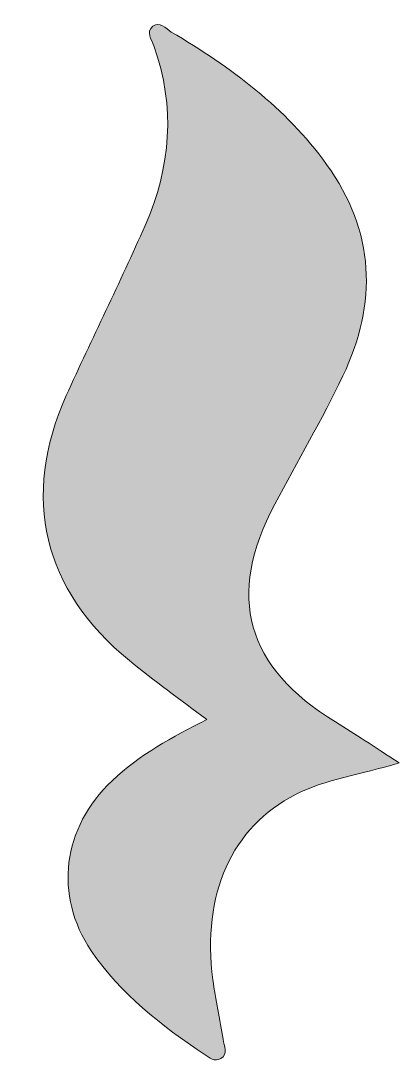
# Model space of a CAD drawing. Header units: inches. Extents: x 45.6 to 54.2, y -61.9 to -38.2.
import ezdxf

# ---------------------------------------------------------------- set-up
doc = ezdxf.new("R2010")
doc.units = ezdxf.units.IN
doc.header["$MEASUREMENT"] = 0
doc.layers.add('Layer 1', color=7, linetype='Continuous')

msp = doc.modelspace()

# ---------------------------------------------------------------- hatches: boundary and pattern name
at = {"layer": 'Layer 1', "true_color": 0x231f20}
h = msp.add_hatch(color=250, dxfattribs=at)
edge = h.paths.add_edge_path()
edge.add_spline(control_points=[(54.234, -55.08), (53.32, -55.352), (52.556, -55.447), (51.878, -55.793), (50.404, -56.544), (49.724, -58.074), (49.98, -60.021), (50.04, -60.476), (50.14, -60.926), (50.211, -61.38), (50.234, -61.528), (50.334, -61.712), (50.16, -61.821), (50.03, -61.902), (49.893, -61.797), (49.781, -61.722), (48.803, -61.064), (47.873, -60.35), (47.202, -59.36), (46.347, -58.094), (46.545, -56.552), (47.68, -55.484), (48.306, -54.895), (49.049, -54.484), (49.842, -54.09), (49.236, -53.631), (48.639, -53.209), (48.075, -52.747), (46.099, -51.129), (45.595, -49.024), (46.634, -46.704), (47.217, -45.404), (47.858, -44.129), (48.433, -42.826), (49.019, -41.494), (49.132, -40.122), (48.631, -38.728), (48.58, -38.587), (48.446, -38.411), (48.609, -38.284), (48.771, -38.159), (48.901, -38.338), (49.031, -38.414), (50.391, -39.212), (51.639, -40.141), (52.576, -41.433), (53.684, -42.964), (53.74, -44.593), (52.948, -46.255), (52.475, -47.25), (51.909, -48.201), (51.393, -49.176), (50.279, -51.278), (50.738, -52.905), (52.78, -54.144), (53.225, -54.414), (53.655, -54.707), (54.234, -55.08)], knot_values=[0, 0, 0, 0, 1, 1, 1, 2, 2, 2, 3, 3, 3, 4, 4, 4, 5, 5, 5, 6, 6, 6, 7, 7, 7, 8, 8, 8, 9, 9, 9, 10, 10, 10, 11, 11, 11, 12, 12, 12, 13, 13, 13, 14, 14, 14, 15, 15, 15, 16, 16, 16, 17, 17, 17, 18, 18, 18, 19, 19, 19, 19], degree=3, periodic=1)

# ---------------------------------------------------------------- linework, layer by layer
at = {"layer": 'Layer 1', "lineweight": 0}
msp.add_open_spline([(54.234, -55.08), (53.32, -55.352), (52.556, -55.447), (51.878, -55.793), (50.404, -56.544), (49.724, -58.074), (49.98, -60.021), (50.04, -60.476), (50.14, -60.926), (50.211, -61.38), (50.234, -61.528), (50.334, -61.712), (50.16, -61.821), (50.03, -61.902), (49.893, -61.797), (49.781, -61.722), (48.803, -61.064), (47.873, -60.35), (47.202, -59.36), (46.347, -58.094), (46.545, -56.552), (47.68, -55.484), (48.306, -54.895), (49.049, -54.484), (49.842, -54.09), (49.236, -53.631), (48.639, -53.209), (48.075, -52.747), (46.099, -51.129), (45.595, -49.024), (46.634, -46.704), (47.217, -45.404), (47.858, -44.129), (48.433, -42.826), (49.019, -41.494), (49.132, -40.122), (48.631, -38.728), (48.58, -38.587), (48.446, -38.411), (48.609, -38.284), (48.771, -38.159), (48.901, -38.338), (49.031, -38.414), (50.391, -39.212), (51.639, -40.141), (52.576, -41.433), (53.684, -42.964), (53.74, -44.593), (52.948, -46.255), (52.475, -47.25), (51.909, -48.201), (51.393, -49.176), (50.279, -51.278), (50.738, -52.905), (52.78, -54.144), (53.225, -54.414), (53.655, -54.707), (54.234, -55.08)], degree=3, knots=[0, 0, 0, 0, 1, 1, 1, 2, 2, 2, 3, 3, 3, 4, 4, 4, 5, 5, 5, 6, 6, 6, 7, 7, 7, 8, 8, 8, 9, 9, 9, 10, 10, 10, 11, 11, 11, 12, 12, 12, 13, 13, 13, 14, 14, 14, 15, 15, 15, 16, 16, 16, 17, 17, 17, 18, 18, 18, 19, 19, 19, 19], dxfattribs=at)

doc.saveas('drawing.dxf')
